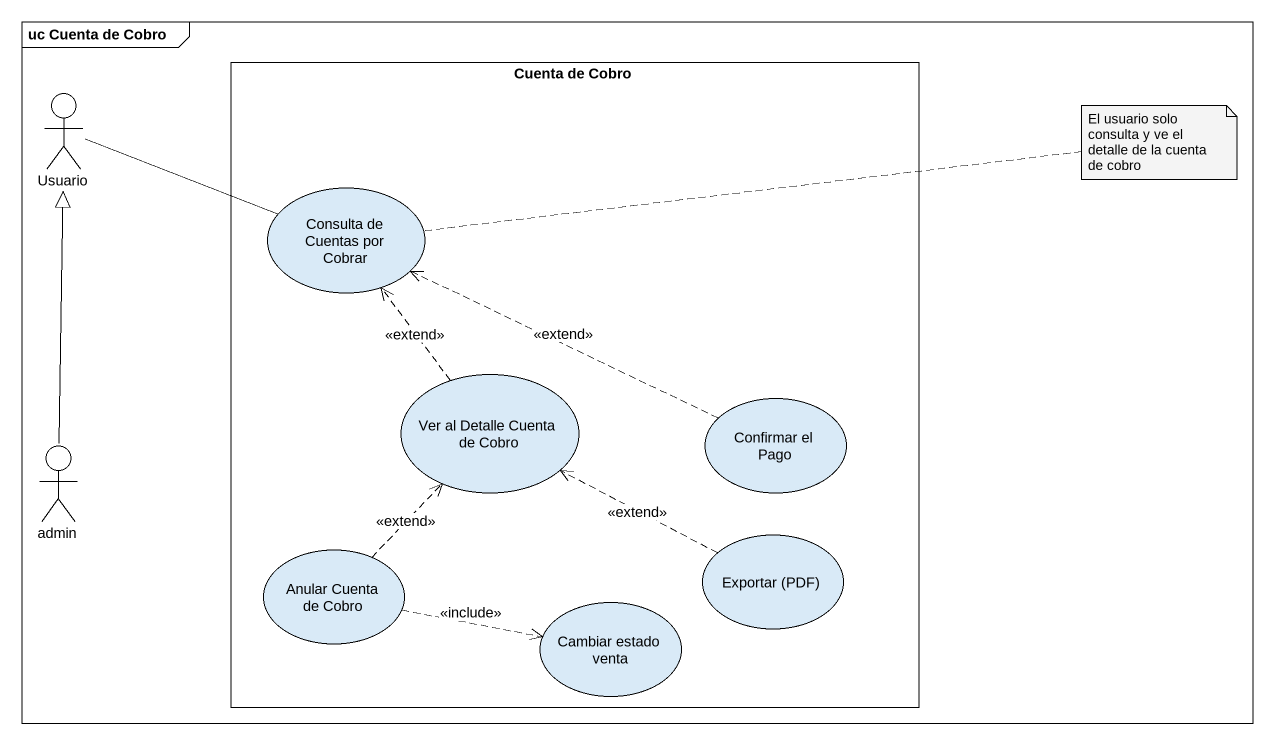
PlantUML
@startuml
mainframe uc Cuenta de Cobro
rectangle "Cuenta de Cobro" as Cuenta_de_Cobro {
  usecase "Consulta de Cuentas por Cobrar" as Consulta_de_Cuentas_por
  usecase "Ver al Detalle Cuenta de Cobro" as Ver_al_Detalle_Cuenta_de
  usecase "Confirmar el Pago" as Confirmar_el_Pago
  usecase "Anular Cuenta de Cobro" as Anular_Cuenta_de_Cobro
  usecase "Exportar (PDF)" as Exportar_PDF
  usecase "Cambiar estado venta" as Cambiar_estado_venta
}
actor Usuario
actor admin
Usuario -right- Consulta_de_Cuentas_por
Ver_al_Detalle_Cuenta_de .up.> Consulta_de_Cuentas_por : <<extend>>
Confirmar_el_Pago .left.> Consulta_de_Cuentas_por : <<extend>>
admin -up-|> Usuario
Anular_Cuenta_de_Cobro .up.> Ver_al_Detalle_Cuenta_de : <<extend>>
Anular_Cuenta_de_Cobro .right.> Cambiar_estado_venta : <<include>>
Exportar_PDF .left.> Ver_al_Detalle_Cuenta_de : <<extend>>
note right of Consulta_de_Cuentas_por : El usuario solo consulta y ve el detalle de la cuenta de cobro
@enduml
